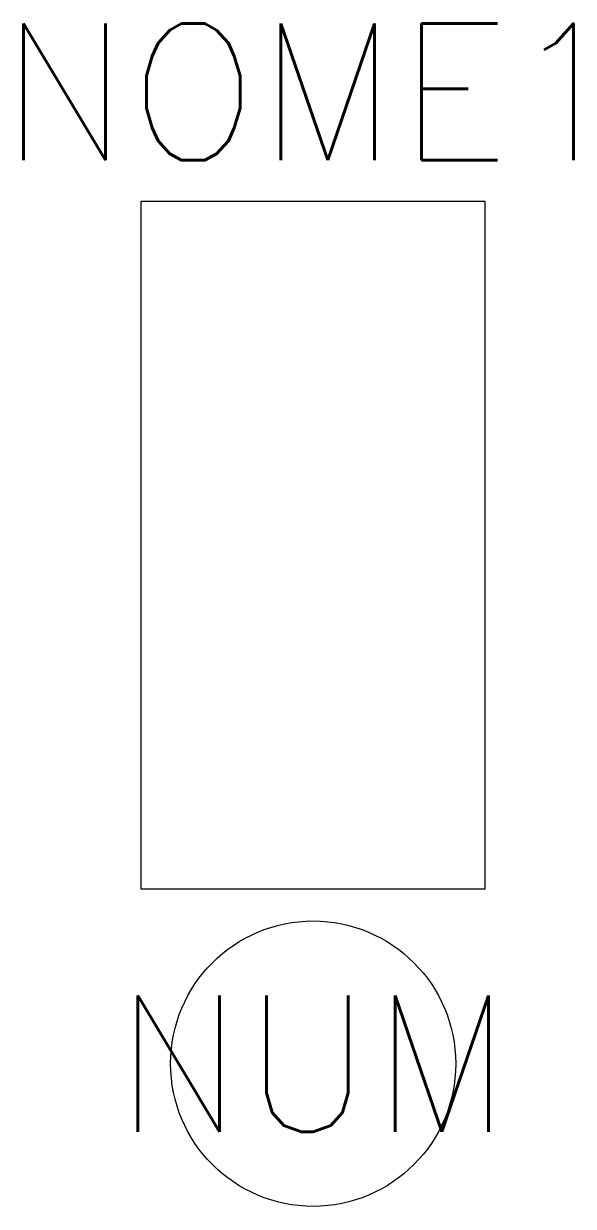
# Model space of a CAD drawing. Header units: millimetres. Extents: x -1.7 to 6.3, y -14.7 to 2.6.
import ezdxf
from ezdxf.enums import TextEntityAlignment as Align

# ---------------------------------------------------------------- set-up
doc = ezdxf.new("R2010")
doc.units = ezdxf.units.MM
doc.styles.add('Romans', font='romans.shx')

msp = doc.modelspace()

# ---------------------------------------------------------------- linework, layer by layer
msp.add_lwpolyline([(0, 0), (5.037, 0), (5.037, -10.074), (0, -10.074)], close=True)
at = {"ltscale": 10}
msp.add_circle((2.519, -12.627), 2.089, dxfattribs=at)

# ---------------------------------------------------------------- texts
at = {"color": 7, "style": 'Romans', "flags": 4}
msp.add_attdef('NOME1', text='NOME1', height=2, dxfattribs=at).set_placement((2.519, 0), align=Align.BOTTOM_CENTER)
msp.add_attdef('NUM', text='NUM', height=2, dxfattribs=at).set_placement((2.519, -12.627), align=Align.MIDDLE_CENTER)

doc.saveas('drawing.dxf')
